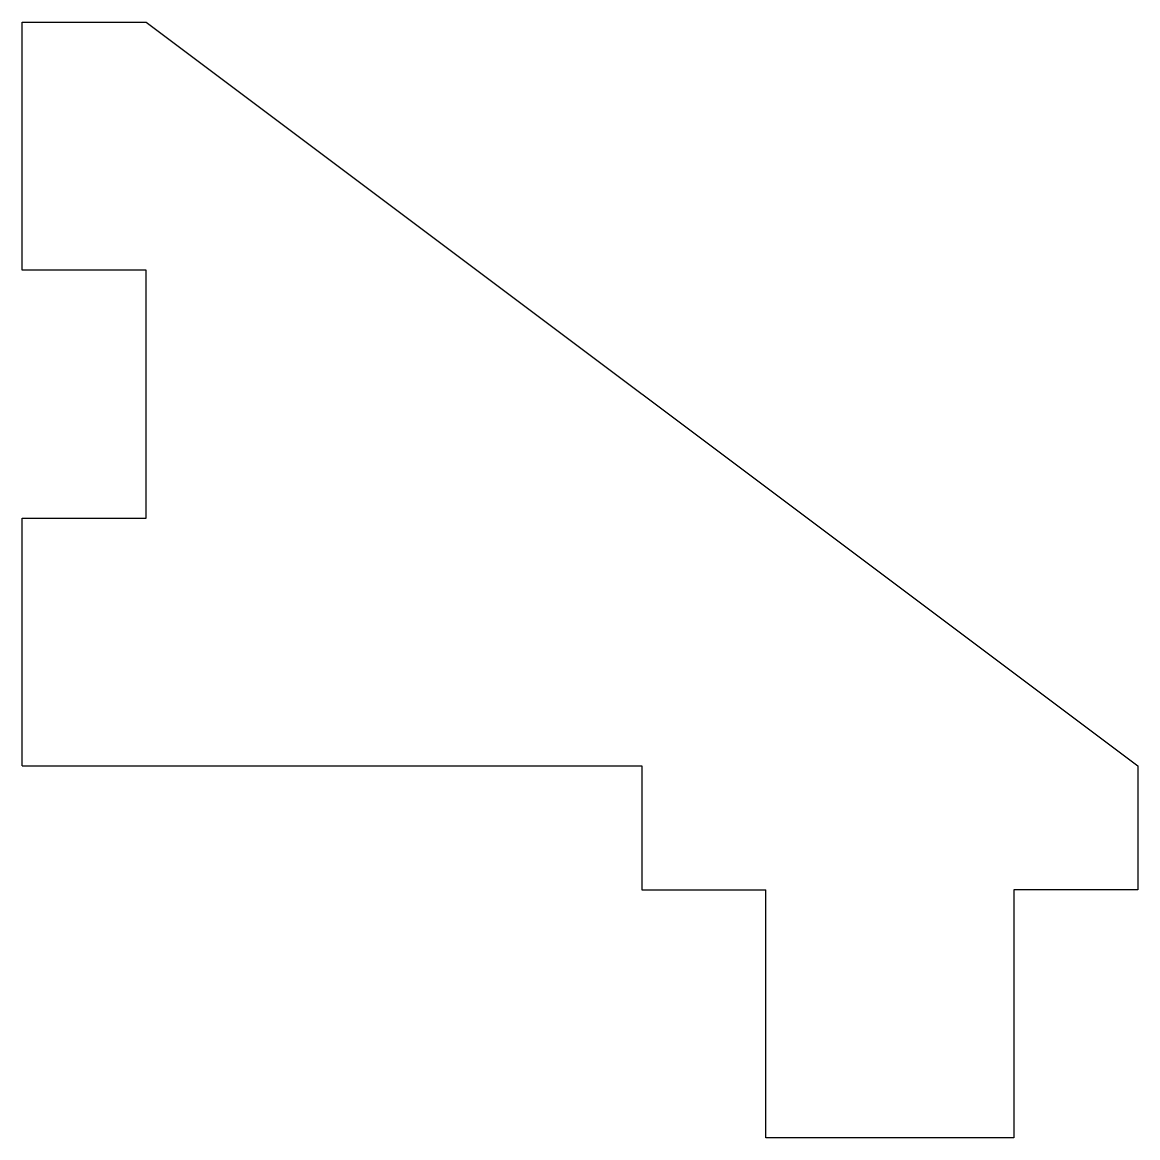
# Model space of a CAD drawing. Header units: millimetres. Extents: x -11.2 to 11.2, y -11.2 to 11.2.
import ezdxf

# ---------------------------------------------------------------- set-up
doc = ezdxf.new("R2010")
doc.units = ezdxf.units.MM

msp = doc.modelspace()

# ---------------------------------------------------------------- linework, layer by layer
at = {"color": 7, "linetype": 'Continuous', "lineweight": 25}
for p, q in [((-11.25, 6.25), (-11.25, 11.25)), ((-11.25, 11.25), (-8.75, 11.25)), ((-8.75, 11.25), (11.25, -3.75)), ((-8.75, 6.25), (-11.25, 6.25)), ((-8.75, 1.25), (-8.75, 6.25)), ((-11.25, -3.75), (-11.25, 1.25)), ((-11.25, 1.25), (-8.75, 1.25)), ((-11.25, -3.75), (1.25, -3.75)), ((1.25, -3.75), (1.25, -6.25)), ((11.25, -3.75), (11.25, -6.25)), ((1.25, -6.25), (3.75, -6.25)), ((3.75, -11.25), (3.75, -6.25)), ((11.25, -6.25), (8.75, -6.25)), ((8.75, -6.25), (8.75, -11.25)), ((8.75, -11.25), (3.75, -11.25))]:
    msp.add_line(p, q, dxfattribs=at)

doc.saveas('drawing.dxf')
